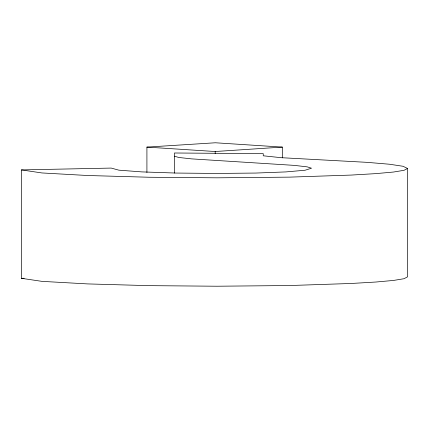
<?xml version="1.0" encoding="UTF-8"?>
<svg xmlns="http://www.w3.org/2000/svg" width="429" height="429" viewBox="0 0 429 429"><rect width="100%" height="100%" fill="white"/><g stroke="black" fill="none" stroke-linecap="round" stroke-linejoin="round"><path stroke-width="0.64" d="M407.55 168.452L404.032 170.313L393.479 172.04L375.89 173.622L351.265 175.07L289.548 177.134L216.967 177.821L149.078 177.247L87.613 175.509L41.94 172.951L21.45 169.911L21.45 278.314L41.94 281.36L87.613 283.912L149.078 285.65L216.967 286.223L289.548 285.537L351.265 283.472L375.89 282.025L393.479 280.443L404.032 278.716L407.55 276.855L407.55 168.452L403.04 166.275L389.511 164.237L366.967 162.339L281.285 157.695L263.245 155.797L263.245 153.625L174.442 152.997L174.442 173.069M146.916 172.538L146.916 147.109L215.181 151.517L282.314 147.099L282.314 157.808M146.916 147.109L215.374 142.777L282.314 147.099M21.45 169.911L111.218 168.077L118.865 170.168L141.806 171.895L175.847 173.053L216.79 173.439L255.759 173.059L285.853 171.916L305.094 170.233L311.508 168.216L307.223 166.86L294.374 165.385L191.575 158.875L178.727 157.464L174.442 156.188M21.45 278.314L24.131 278.26M215.181 151.517L215.181 153.523"/></g></svg>
